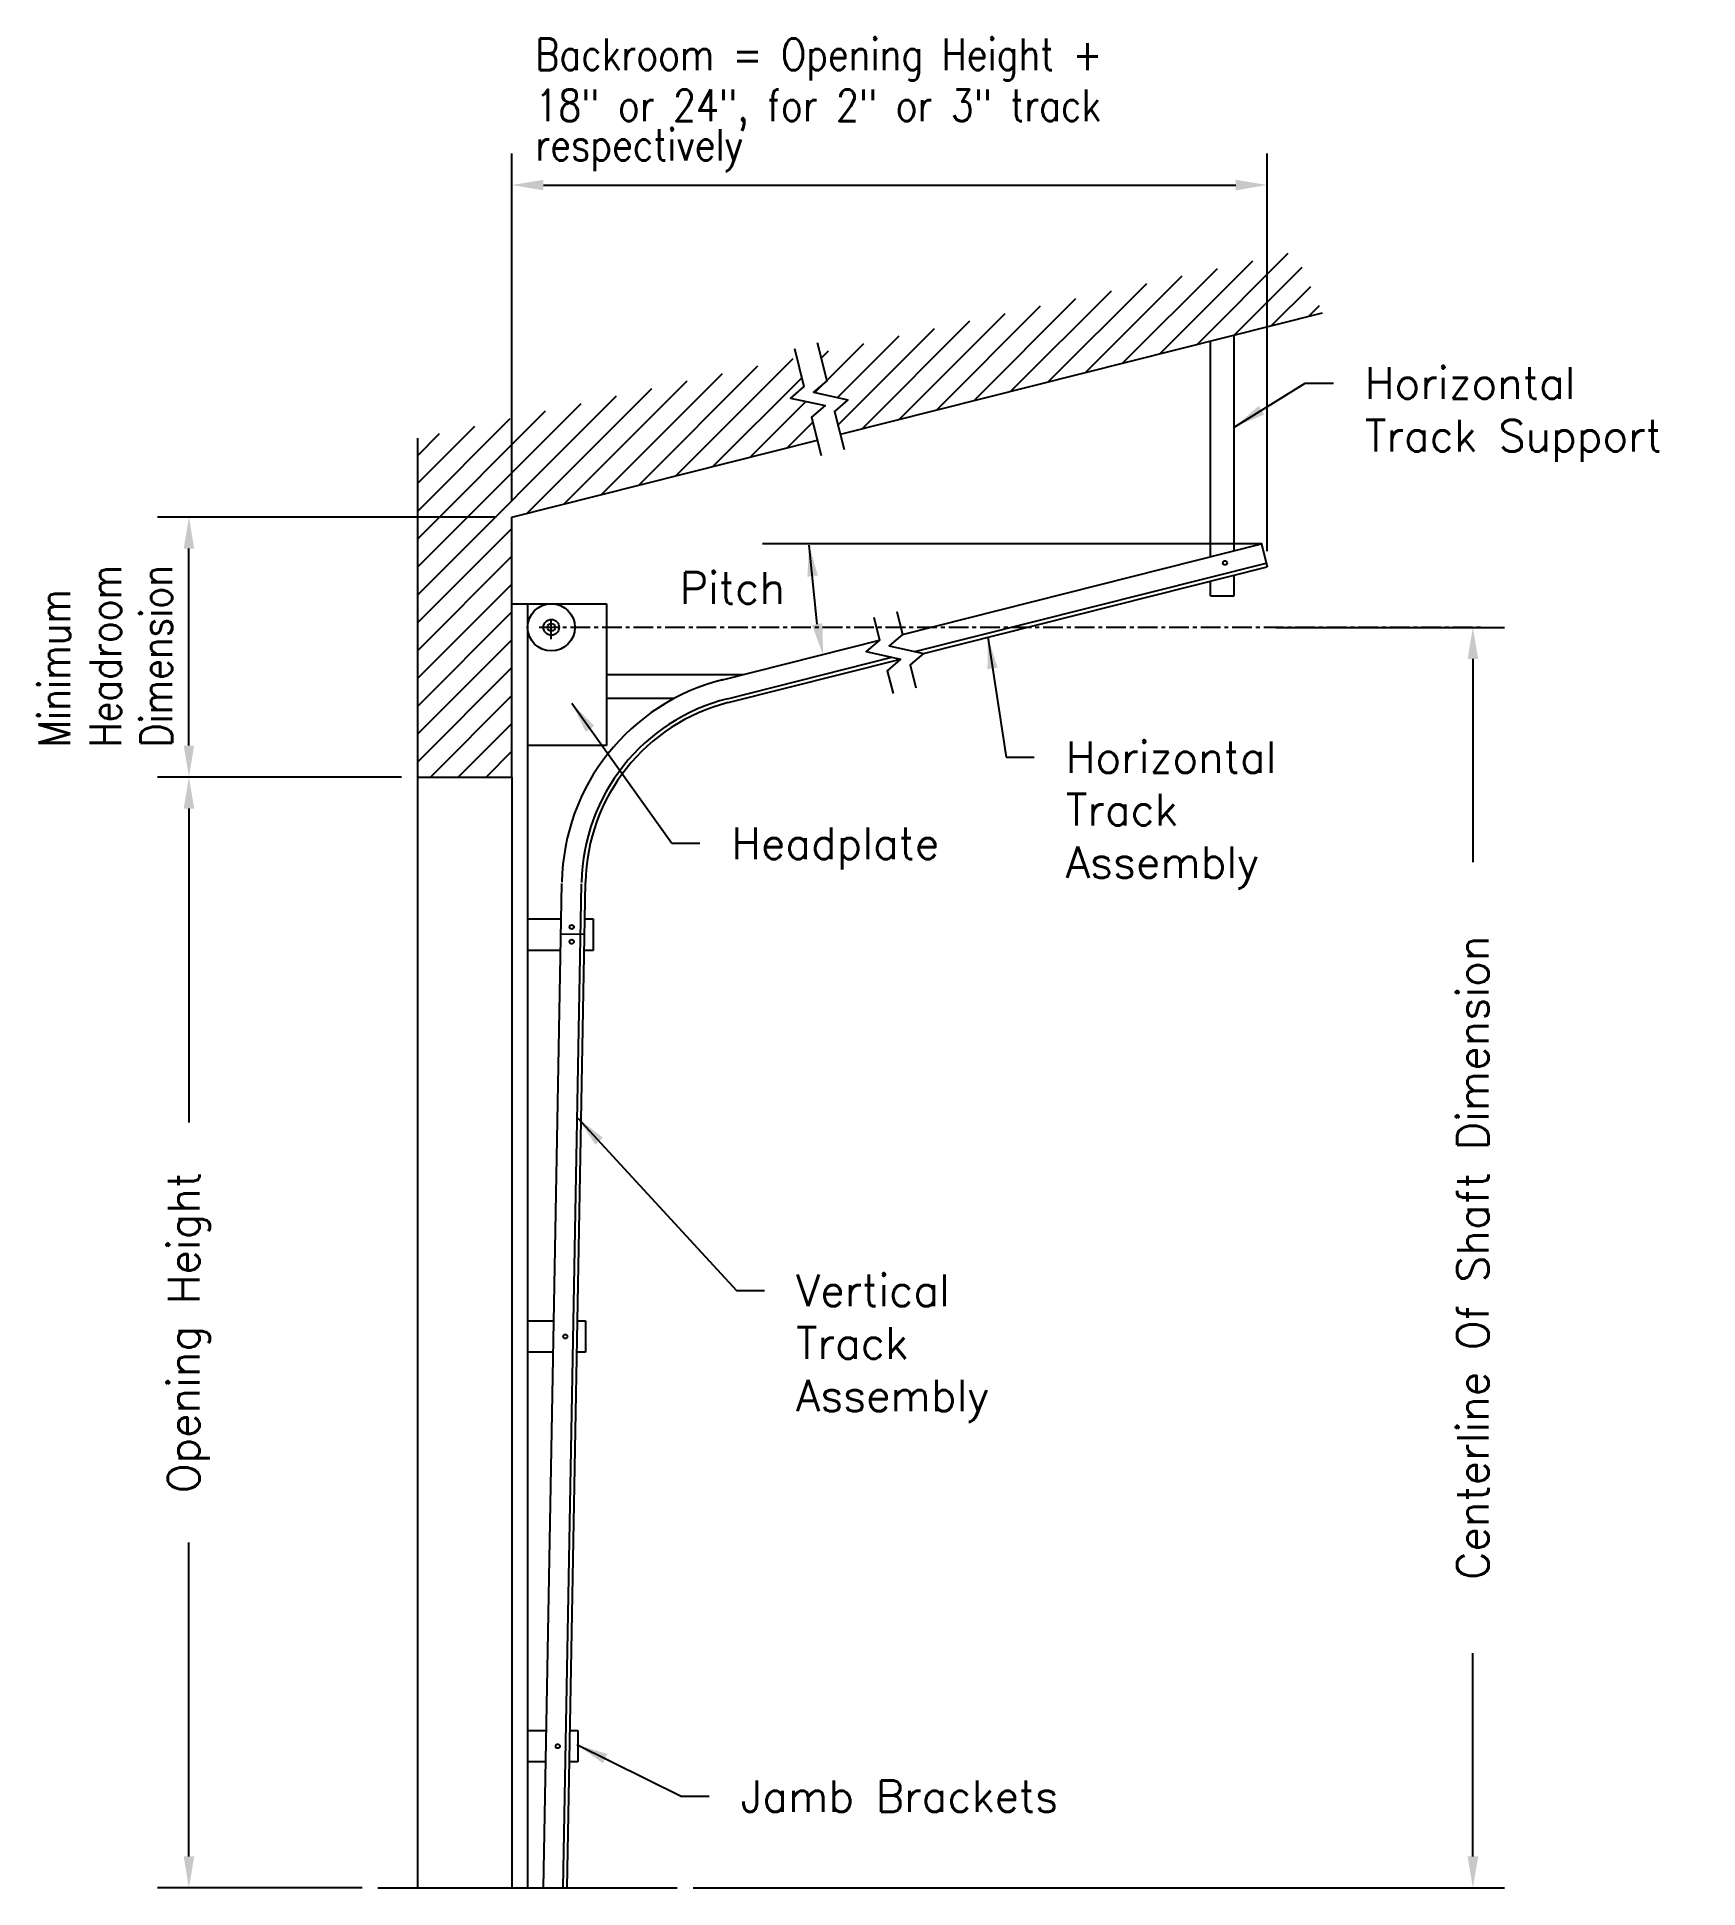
# Model space of a CAD drawing. Extents: x 45 to 151, y 42 to 160.
import ezdxf
from ezdxf.enums import TextEntityAlignment as Align

# ---------------------------------------------------------------- set-up
doc = ezdxf.new("R2010")
doc.units = 0
doc.header["$MEASUREMENT"] = 0
doc.linetypes.add('CENTER', pattern=[2, 1.25, -0.25, 0.25, -0.25])
doc.layers.get('0').update_dxf_attribs({"linetype": 'CONTINUOUS'})
doc.layers.get('DEFPOINTS').update_dxf_attribs({"linetype": 'CONTINUOUS'})
for name, color, linetype in [('R-ANNO-DIMS', 3, 'CONTINUOUS'), ('R-ANNO-TEXT', 6, 'CONTINUOUS'), ('R-SCAD-DET1', 1, 'CONTINUOUS'), ('R-SCAD-DET2', 4, 'CONTINUOUS'), ('R-SCAD-DET3', 5, 'CONTINUOUS')]:
    doc.layers.add(name, color=color, linetype=linetype)
doc.styles.add('ROMANS', font='romans')
doc.dimstyles.new('SCADARCH', dxfattribs={"dimscale": 16, "dimtxt": 0.125, "dimasz": 0.125, "dimexe": 0.125, "dimexo": 0.0625, "dimgap": 0.125, "dimtad": 0, "dimdec": 4, "dimzin": 3, "dimdsep": 46, "dimlunit": 4, "dimtxsty": 'ROMANS', "dimblk2": 'OBLIQUE', "dimcen": 0.1875, "dimclrd": 256, "dimclre": 256, "dimclrt": 256, "dimadec": 0, "dimazin": 0, "dimtfac": 1, "dimtdec": 4, "dimtofl": 0, "dimtmove": 0, "dimatfit": 3, "dimfxl": 0, "dimfrac": 1, "dimtolj": 1, "dimtzin": 3, "dimarcsym": 0})

# ---------------------------------------------------------------- blocks, each defined once
blk = doc.blocks.new('*D9')
at = {"layer": 'DEFPOINTS', "color": 0}
for p in [(69.26, 112.59), (54.76, 42.09), (66.76, 42.09)]:
    blk.add_point(p, dxfattribs=at)
at = {"layer": 'R-ANNO-DIMS', "lineweight": -2}
for p, q in [((68.26, 112.59), (52.76, 112.59)), ((54.76, 110.59), (54.76, 90.67)), ((54.76, 44.09), (54.76, 64.01)), ((65.76, 42.09), (52.76, 42.09))]:
    blk.add_line(p, q, dxfattribs=at)
at = {"layer": 'R-ANNO-DIMS'}
for points in [[(54.43, 110.59), (55.1, 110.59), (54.76, 112.59)], [(54.43, 44.09), (55.1, 44.09), (54.76, 42.09)]]:
    blk.add_solid(points, dxfattribs=at)
at = {"layer": 'R-ANNO-DIMS', "insert": (54.76, 77.34), "char_height": 2, "attachment_point": 5, "rotation": 90, "style": 'ROMANS'}
blk.add_mtext('\\A1;Opening Height', dxfattribs=at)
blk = doc.blocks.new('_Oblique')
at = {"color": 0, "linetype": 'ByBlock', "lineweight": -2}
blk.add_line((-0.5, -0.5), (0.5, 0.5), dxfattribs=at)
blk = doc.blocks.new('*D10')
at = {"layer": 'DEFPOINTS', "color": 0}
for p in [(122.76, 122.09), (85.76, 42.09), (136.26, 42.09)]:
    blk.add_point(p, dxfattribs=at)
at = {"layer": 'R-ANNO-DIMS', "lineweight": -2}
for p, q in [((123.76, 122.09), (138.26, 122.09)), ((136.26, 120.09), (136.26, 107.19)), ((136.26, 44.09), (136.26, 57)), ((86.76, 42.09), (138.26, 42.09))]:
    blk.add_line(p, q, dxfattribs=at)
at = {"layer": 'R-ANNO-DIMS'}
for points in [[(135.93, 120.09), (136.6, 120.09), (136.26, 122.09)], [(135.93, 44.09), (136.6, 44.09), (136.26, 42.09)]]:
    blk.add_solid(points, dxfattribs=at)
at = {"layer": 'R-ANNO-DIMS', "insert": (136.26, 82.09), "char_height": 2, "attachment_point": 5, "rotation": 90, "style": 'ROMANS'}
blk.add_mtext('\\A1;Centerline Of Shaft Dimension', dxfattribs=at)
blk = doc.blocks.new('*D11')
at = {"layer": 'DEFPOINTS', "color": 0}
for p in [(123.21, 150.16), (75.26, 129.09), (123.21, 125.93)]:
    blk.add_point(p, dxfattribs=at)
at = {"layer": 'R-ANNO-DIMS', "lineweight": -2}
for p, q in [((75.26, 130.09), (75.26, 152.16)), ((123.21, 126.93), (123.21, 152.16)), ((77.26, 150.16), (121.21, 150.16))]:
    blk.add_line(p, q, dxfattribs=at)
at = {"layer": 'R-ANNO-DIMS'}
for points in [[(77.26, 150.49), (77.26, 149.82), (75.26, 150.16)], [(121.21, 150.49), (121.21, 149.82), (123.21, 150.16)]]:
    blk.add_solid(points, dxfattribs=at)

msp = doc.modelspace()

# ---------------------------------------------------------------- linework, layer by layer
at = {"layer": 'DEFPOINTS', "color": 0, "linetype": 'ByBlock'}
msp.add_point((98.59894, 121.27831), dxfattribs=at)
at = {"layer": 'R-ANNO-DIMS'}
for p, q in [((74.26232, 129.09098), (52.76232, 129.09098)), ((54.76232, 114.59098), (54.76232, 127.09098)), ((68.26232, 112.59098), (52.76232, 112.59098))]:
    msp.add_line(p, q, dxfattribs=at)
for points in [[(54.42898, 127.09098), (55.09565, 127.09098), (54.76232, 129.09098)], [(54.42898, 114.59098), (55.09565, 114.59098), (54.76232, 112.59098)]]:
    msp.add_solid(points, dxfattribs=at)
at = {"layer": 'R-ANNO-TEXT'}
for p, q in [((94.26232, 127.38394), (91.17048, 127.38394)), ((94.64352, 122.29097), (94.13524, 127.30639)), ((122.8419, 127.38394), (94.26232, 127.38394))]:
    msp.add_line(p, q, dxfattribs=at)
for points in [[(94.68105, 125.37776), (94.13042, 127.32915), (94.01841, 125.30466)], [(94.971, 122.35316), (95.01666, 120.32608), (94.31604, 122.22878)]]:
    msp.add_solid(points, dxfattribs=at)
at = {"layer": 'R-SCAD-DET1'}
for p, q in [((96.11127, 134.34183), (126.72233, 142.05128)), ((69.26232, 134.09098), (69.26232, 112.59098)), ((75.26232, 129.09098), (94.65669, 133.97549)), ((75.26232, 112.59098), (75.26232, 129.09098)), ((69.26232, 112.59098), (75.26232, 112.59098)), ((66.76232, 42.09098), (85.76232, 42.09098))]:
    msp.add_line(p, q, dxfattribs=at)
at = {"layer": 'R-SCAD-DET2'}
for p, q in [((119.61664, 126.57165), (119.61664, 140.2617)), ((121.11664, 126.94943), (121.11664, 140.63948)), ((100.05352, 121.64464), (122.8419, 127.38394)), ((122.8419, 127.38394), (123.20824, 125.92936)), ((100.84366, 120.55461), (123.14719, 126.17179)), ((101.38958, 120.43429), (123.20824, 125.92936)), ((119.61664, 124.09098), (119.61664, 125.02481)), ((121.11664, 124.09098), (121.11664, 125.40259)), ((75.26232, 123.59098), (81.26232, 123.59098)), ((76.26232, 123.59098), (76.26232, 42.09098)), ((81.26232, 123.59098), (81.26232, 117.59098)), ((119.61664, 124.09098), (121.11664, 124.09098)), ((88.63427, 118.76869), (98.59894, 121.27831)), ((88.93955, 117.55654), (99.38908, 120.18827)), ((89.00061, 117.31411), (99.935, 120.06795)), ((81.26232, 119.09098), (89.91398, 119.09098)), ((81.26232, 117.59098), (81.26232, 114.59098)), ((81.26232, 117.59098), (85.58162, 117.59098)), ((81.26232, 114.59098), (76.26232, 114.59098)), ((69.26232, 112.59098), (69.26232, 42.09098)), ((75.26232, 112.59098), (75.26232, 42.09098)), ((77.26232, 42.09098), (78.432, 105.83865)), ((78.51253, 42.09098), (79.68179, 105.81572)), ((78.76257, 42.09098), (79.93333, 105.89763)), ((76.26232, 103.59098), (78.37622, 103.59098)), ((79.89101, 103.59098), (80.42746, 103.59098)), ((80.42746, 103.59098), (80.42746, 101.59098)), ((79.87268, 102.59199), (78.37293, 102.61951)), ((78.33953, 101.59098), (76.26232, 101.59098)), ((80.42746, 101.59098), (79.85431, 101.59098)), ((76.26232, 78.09098), (77.91907, 78.09098)), ((79.42312, 78.09098), (79.92746, 78.09098)), ((79.92746, 78.09098), (79.92746, 76.09098)), ((77.88237, 76.09098), (76.26232, 76.09098)), ((79.92746, 76.09098), (79.38642, 76.09098)), ((76.26232, 52.09098), (77.4458, 52.09098)), ((78.94606, 52.09098), (79.45039, 52.09098)), ((79.45039, 52.09098), (79.45039, 50.09098)), ((77.40911, 50.09098), (76.26232, 50.09098)), ((79.45039, 50.09098), (78.90936, 50.09098))]:
    msp.add_line(p, q, dxfattribs=at)
at = {"layer": 'R-SCAD-DET2', "linetype": 'CENTER'}
for p, q in [((77.76232, 121.34968), (77.76232, 122.84968)), ((76.98769, 122.09098), (136.76232, 122.09098))]:
    msp.add_line(p, q, dxfattribs=at)
at = {"layer": 'R-SCAD-DET2'}
for points in [[(93.19133, 139.7938), (93.8019, 137.36951), (92.95429, 136.64042), (95.13796, 136.15915), (94.29035, 135.43007), (94.90091, 133.00577)], [(94.64591, 140.16014), (95.25648, 137.73584), (94.40887, 137.00676), (96.59253, 136.52549), (95.74493, 135.79641), (96.35549, 133.37211)], [(98.2326, 122.73288), (98.59894, 121.27831), (97.75134, 120.54922), (99.935, 120.06795), (99.08739, 119.33887), (99.45373, 117.88429)], [(99.68718, 123.09922), (100.05352, 121.64464), (99.20591, 120.91556), (101.38958, 120.43429), (100.54197, 119.70521), (100.90831, 118.25063)]]:
    msp.add_lwpolyline(points, dxfattribs=at)
for centre, radius in [((120.52609, 126.18074), 0.134), ((77.76232, 122.09098), 1.5), ((77.76232, 122.09098), 0.5), ((77.76232, 122.09098), 0.24662), ((79.06323, 103.0767), 0.134), ((79.06323, 102.13873), 0.134), ((78.6542, 77.08789), 0.134), ((78.17713, 51.08789), 0.134)]:
    msp.add_circle(centre, radius, dxfattribs=at)
for radius in [13.5, 12.25, 12]:
    msp.add_arc((91.93131, 105.67749), radius, 104.136062, 178.948819, dxfattribs=at)
at = {"layer": 'R-SCAD-DET2', "color": 0, "linetype": 'ByBlock'}
for p in [(122.8419, 127.38394), (88.63427, 118.76869)]:
    msp.add_point(p, dxfattribs=at)
at = {"layer": 'R-SCAD-DET3'}
for p, q in [((118.75378, 140.04439), (124.53419, 145.8248)), ((114.02807, 138.85421), (120.04581, 144.87195)), ((116.39093, 139.4493), (122.29, 145.34837)), ((121.11664, 140.63948), (125.42191, 144.94475)), ((106.9395, 137.06894), (113.31323, 143.44267)), ((109.30236, 137.66403), (115.55742, 143.91909)), ((111.66521, 138.25912), (117.80161, 144.39552)), ((123.4795, 141.23457), (125.97005, 143.72512)), ((102.21379, 135.87876), (108.82484, 142.48982)), ((104.57664, 136.47385), (111.06903, 142.96624)), ((125.84235, 141.82966), (126.51819, 142.50549)), ((95.96285, 134.93113), (102.09226, 141.06054)), ((97.48807, 134.68858), (104.33646, 141.53697)), ((99.85093, 135.28367), (106.58065, 142.01339)), ((95.25156, 137.75537), (97.60388, 140.10769)), ((95.93448, 136.67052), (99.84807, 140.58411)), ((83.31093, 131.11804), (90.8713, 138.67841)), ((85.67379, 131.71313), (93.11549, 139.15484)), ((94.89591, 139.16749), (95.35969, 139.63126)), ((78.58522, 129.92786), (86.38292, 137.72556)), ((80.94807, 130.52295), (88.62711, 138.20199)), ((88.03664, 132.30822), (93.66027, 137.93185)), ((94.48596, 136.98977), (95.08168, 137.58549)), ((69.26232, 124.1405), (81.89453, 136.77271)), ((69.26232, 125.90826), (79.65034, 136.29628)), ((76.22236, 129.33277), (84.13872, 137.24913)), ((90.3995, 132.90331), (93.92309, 136.4269)), ((69.26232, 127.67603), (77.40615, 135.81986)), ((69.26232, 129.4438), (75.16195, 135.34343)), ((92.76236, 133.4984), (94.37156, 135.10761)), ((69.26232, 131.21156), (72.91776, 134.86701)), ((69.26232, 132.97933), (70.67357, 134.39058)), ((69.26232, 122.37273), (75.26232, 128.37273)), ((69.26232, 120.60496), (75.26232, 126.60496)), ((69.26232, 118.83719), (75.26232, 124.83719)), ((69.26232, 117.06943), (75.26232, 123.06943)), ((69.26232, 115.30166), (75.26232, 121.30166)), ((69.26232, 113.53389), (75.26232, 119.53389)), ((70.08717, 112.59098), (75.26232, 117.76613)), ((71.85494, 112.59098), (75.26232, 115.99836)), ((73.62271, 112.59098), (75.26232, 114.23059))]:
    msp.add_line(p, q, dxfattribs=at)

# ---------------------------------------------------------------- texts
at = {"layer": 'R-ANNO-DIMS', "style": 'ROMANS', "width": 0.85}
for s, p in [('Backroom = Opening Height + ', (76.74918, 157.45655)), ('18" or 24", for 2" or 3" track', (76.74918, 154.21845)), ('respectively', (76.74918, 151.70721))]:
    msp.add_text(s, height=2, dxfattribs=at).set_placement(p)
for s, p in [('Headroom', (50.45262, 114.46091)), ('Dimension', (53.69071, 114.46091)), ('Minimum', (47.21452, 114.46091))]:
    msp.add_text(s, height=2, rotation=90, dxfattribs=at).set_placement(p)
at = {"layer": 'R-ANNO-TEXT', "style": 'ROMANS'}
msp.add_text('Pitch', height=2, dxfattribs=at).set_placement((89.26232, 124.59098), align=Align.MIDDLE_CENTER)
at = {"layer": 'R-ANNO-TEXT', "char_height": 2, "attachment_point": 1, "style": 'ROMANS'}
for s, insert in [('Horizontal\\PTrack Support', (129.40738, 138.59153)), ('Horizontal\\PTrack\\PAssembly', (110.42135, 114.85276)), ('\\A1;Headplate', (89.18906, 109.38413)), ('Vertical\\PTrack\\PAssembly', (93.29581, 81.01209)), ('Jamb Brackets', (89.79155, 48.91384))]:
    msp.add_mtext(s, dxfattribs=dict(at, insert=insert))

# ---------------------------------------------------------------- dimensions: what is measured, and where the dimension line sits
at = {"layer": 'R-ANNO-DIMS'}
dim = msp.add_linear_dim(base=(123.20824, 150.15669), p1=(75.26232, 129.09098), p2=(123.20824, 125.92936), text=' ', dimstyle='SCADARCH', dxfattribs=at)
dim.commit()
dim.dimension.update_dxf_attribs({"geometry": '*D11', "text_midpoint": (99.76232, 150.15669), "dimtype": 160})
for base, p1, p2, text, picture, middle in [((136.26232, 42.09098), (122.76232, 122.09098), (85.76232, 42.09098), 'Centerline Of Shaft Dimension', '*D10', (136.26232, 82.09098)), ((54.76232, 42.09098), (69.26232, 112.59098), (66.76232, 42.09098), 'Opening Height', '*D9', (54.76232, 77.34098))]:
    dim = msp.add_linear_dim(base=base, p1=p1, p2=p2, angle=90, text=text, dimstyle='SCADARCH', dxfattribs=at)
    dim.commit()
    dim.dimension.update_dxf_attribs({"geometry": picture, "text_midpoint": middle})

# ---------------------------------------------------------------- leaders
at = {"layer": 'R-ANNO-TEXT', "annotation_type": 0, "has_hookline": 1, "hookline_direction": 0}
for points, text_width in [([(121.14254, 134.81753), (125.62341, 137.59153), (127.40738, 137.59153)], 21.14286), ([(105.47108, 121.46223), (106.63737, 113.85276), (108.42135, 113.85276)], 14.09524), ([(79.05926, 117.27779), (85.40508, 108.38413), (87.18906, 108.38413)], 14), ([(79.45039, 90.95104), (89.51184, 80.01209), (91.29581, 80.01209)], 13.33333), ([(79.38783, 51.18977), (86.00757, 47.91384), (87.79155, 47.91384)], 22.38095)]:
    msp.add_leader(points, dimstyle='SCADARCH', override={"dimgap": 0.125, "dimtad": 0}, dxfattribs=dict(at, text_width=text_width))

doc.saveas('drawing.dxf')
